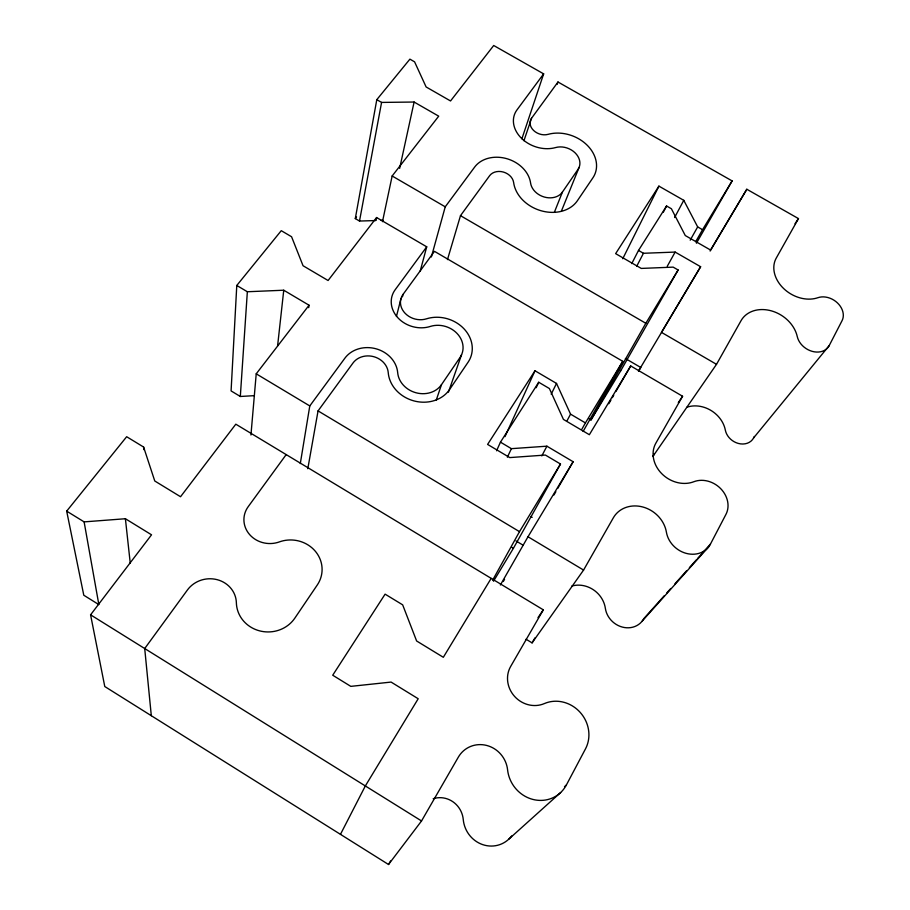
<?xml version="1.0" encoding="UTF-8"?>
<svg xmlns="http://www.w3.org/2000/svg" width="910" height="910" viewBox="0 0 910 910"><rect width="100%" height="100%" fill="white"/><g stroke="black" fill="none" stroke-linecap="round" stroke-linejoin="round"><path stroke-width="1.36" d="M420.158 271.294L426.722 246.815L376.581 217.536L328.089 280.507L303.041 265.731L291.575 236.748L281.258 230.674L236.782 285.467L231.083 390.913L240.32 396.476L254.311 395.657M240.32 396.476L247.349 291.746L236.782 285.467M250.944 435.003L256.222 373.828L309.059 305.225L283.749 290.222L247.349 291.746M277.595 345.902L283.749 290.222M308.706 307.648L309.059 305.225M300.3 463.565L309.787 405.94L344.901 358.165A28.79 25.048 13.9 0 1 376.001 348.78A28.79 25.048 13.9 0 1 397.681 372.645A23.762 20.6 17.4 0 0 415.893 392.733A23.762 20.6 17.4 0 0 441.475 384.668L460.05 357.448A23.467 20.1 18.2 0 0 457.002 333.39A23.467 20.1 18.2 0 0 430.305 326.44A27.846 23.523 16.5 0 1 398.262 318.182A27.846 23.523 16.5 0 1 395.145 289.778L426.722 246.815M307.808 468.718L318.056 410.899L353.012 362.988A19.19 16.698 13.9 0 1 373.783 356.686A19.19 16.698 13.9 0 1 388.24 372.656A33.272 28.847 17.4 0 0 413.754 400.855A33.272 28.847 17.4 0 0 449.608 389.491L468.093 362.191A32.851 28.142 18.2 0 0 463.77 328.567A32.851 28.142 18.2 0 0 426.46 318.83A18.564 15.686 16.5 0 1 405.143 313.324A18.564 15.686 16.5 0 1 403.028 294.419L434.457 251.342L622.759 361.315L583.117 431.454M375.784 220.55L359.507 221.05L355.298 218.582L376.797 99.668L409.909 59.15L414.585 61.834L426.119 86.962L450.541 100.965L493.709 45.5L543.657 73.869L521.896 138.786M359.507 221.05L381.574 102.421L376.797 99.668M376.058 220.106L376.581 217.536M382.484 221.665L392.153 175.994L438.711 116.173L414.107 102.034L381.574 102.421M399.661 168.361L414.107 102.034M396.441 316.452L400.923 298.764M402.413 296.831L403.028 294.419M431.374 256.961L445.24 206.82L474.656 167.076A30.622 24.456 19.2 0 1 506.722 158.658A30.622 24.456 19.2 0 1 530.587 183.012A17.37 13.798 21.1 0 0 544.316 197.038A17.37 13.798 21.1 0 0 562.414 192.078L578.032 169.351A17.165 13.479 21.4 0 0 575.086 152.823A17.165 13.479 21.4 0 0 555.635 147.556A29.723 23.08 20.2 0 1 521.601 138.4A29.723 23.08 20.2 0 1 516.96 109.928L543.657 73.869M447.47 259.612L460.483 215.67L489.625 175.71A13.127 10.476 19.2 0 1 503.401 172.058A13.127 10.476 19.2 0 1 513.638 182.546A34.739 27.596 21.1 0 0 541.143 210.767A34.739 27.596 21.1 0 0 577.406 200.7L592.876 177.859A34.341 26.97 21.4 0 0 586.859 144.906A34.341 26.97 21.4 0 0 548.093 134.35A12.74 9.885 20.2 0 1 533.567 130.426A12.74 9.885 20.2 0 1 531.531 118.266L557.989 82.002L732.118 180.908L696.423 243.209M436.174 400.366L441.475 384.668M523.944 140.731L531.531 118.266M448.425 392.153L461.541 354.786M557.159 84.346L557.989 82.002M554.417 212.167L562.414 192.078M561.447 210.983L579.033 167.565M496.564 450.768L500.466 442.158L538.72 382.257L549.401 388.547L563.426 419.408L589.361 434.718L630.71 365.957L682.58 396.248L655.871 443.136A28.528 24.195 34.1 0 0 661.684 473.598A28.528 24.195 34.1 0 0 693.83 481.731A24.172 20.577 37.1 0 1 720.629 488.579A24.172 20.577 37.1 0 1 725.952 514.377L710.448 544.089L697.413 558.66M504.97 436.663L535 370.768L556.51 383.417L570.559 414.152L585.414 422.911L581.911 429.145M536.161 387.717L538.72 382.257M507.37 457.195L511.409 448.664L546.899 446.184L573.118 461.723L559.696 485.041M551.198 394.223L556.51 383.417M622.759 258.724L658.92 186.129L683.774 200.325L697.674 226.908L702.543 229.695L732.118 180.908M631.767 263.604L638.513 250.432L666.564 205.978L671.409 208.754L685.276 235.542L710.562 250.045L746.814 189.257L798.468 218.593L776.253 258.087A30.496 23.683 31.4 0 0 783.783 288.663A30.496 23.683 31.4 0 0 817.919 297.695A17.677 13.798 33.2 0 1 837.439 302.905A17.677 13.798 33.2 0 1 842.068 320.65L829.237 345.538L753.616 437.903A15.754 13.047 34.9 0 1 738.215 443.409A15.754 13.047 34.9 0 1 725.327 430.089A27.664 23.171 33.6 0 0 686.925 407.214M340.465 834.356L365.331 785.956L418.202 698.743L391.095 682.079L350.805 686.367L332.719 675.22L385.101 594.15L402.664 604.843L416.621 640.981L443.329 657.293L491.173 578.362M663.356 212.178L666.564 205.978M636.636 266.414L643.45 253.276L675.14 252.081L700.62 266.721L638.445 371.166M541.814 455.91L546.899 446.184M753.616 437.903L754.379 436.459M564.496 786.695L566.384 784.977L585.494 748.862A32.18 29.837 51.2 0 0 580.034 712.223A32.18 29.837 51.2 0 0 544.362 703.578A26.242 24.399 43.8 0 1 514.639 696.468A26.242 24.399 43.8 0 1 510.658 666.461L543.315 609.837L235.815 424.185L180.544 496.735L154.768 480.992L143.609 447.049L126.661 436.72L66.68 511.136L83.788 595.231L98.849 604.604L84.118 521.885L66.68 511.136M674.617 217.513L683.774 200.325M567.192 420.465L570.559 414.152M492.583 580.284L519.496 531.656L560.492 464.02L545.386 455.057L509.771 457.593L487.601 444.41L535 370.768M667.235 266.334L675.14 252.081M493.504 581.217L513.422 548.264L560.492 464.02M654.347 453.862L652.902 456.411L716.511 364.33L741.024 320.718A31.429 25.127 32.4 0 1 771.407 310.867A31.429 25.127 32.4 0 1 797.251 336.541A17.893 14.116 33.6 0 0 812.13 351.34A17.893 14.116 33.6 0 0 829.237 345.538M690.189 240.183L697.674 226.908M588.713 418.589L590.999 419.942L645.816 323.277L678.121 269.986L673.161 267.13L641.254 268.427L615.638 253.64L658.92 186.129M590.999 419.942L620.7 370.814L678.121 269.986M526.037 639.218L532.077 642.881L583.572 570.07L613.329 517.824A29.495 25.798 36.4 0 1 642.869 507.007A29.495 25.798 36.4 0 1 666.404 532.179A24.49 21.101 38.2 0 0 686.185 553.36A24.49 21.101 38.2 0 0 710.448 544.089M695.661 241.742L702.543 229.695M500.386 584.993L528.005 536.752L573.118 461.723M532.077 642.881L534.921 637.91M553.962 494.995L555.851 491.707M557.773 488.386L559.058 486.156M84.118 521.885L125.398 518.734L151.538 534.807L90.579 614.819L104.775 686.527L388.524 864.5L421.535 820.957L458.333 757.154A27.357 26.06 57.2 0 1 486.691 745.449A27.357 26.06 57.2 0 1 507.587 769.837A32.737 30.587 55.9 0 0 532.873 799.424A32.737 30.587 55.9 0 0 566.384 784.977M608.836 403.71L610.94 400.093M612.328 397.681L613.749 395.236M615.877 391.55L630.71 365.957M388.524 864.5L390.583 860.951M710.118 251.058L746.814 189.257M700.62 266.721L661.468 332.366L716.511 364.33M638.592 371.189L640.799 367.503L625.386 358.506M503.264 581.524L504.538 579.408M585.414 422.911L622.759 361.315M795.01 223.746L798.468 218.593M678.314 402.573L682.58 396.248M537.992 617.64L543.315 609.837M286.184 454.602L248.202 506.677A25.73 23.592 3.9 0 0 249.715 534.682A25.73 23.592 3.9 0 0 279.325 541.916A31.213 29.154 4.8 0 1 314.86 550.709A31.213 29.154 4.8 0 1 317.317 584.925L294.84 618.129A31.725 29.882 -0.1 0 1 259.589 630.857A31.725 29.882 -0.1 0 1 236.373 602.818A26.89 25.093 -7.6 0 0 217.206 579.681A26.89 25.093 -7.6 0 0 187.426 589.987L144.713 648.534L151.31 715.715M355.298 218.582L356.549 216.967M664.334 595.663L643.848 618.572A21.351 19.053 40.8 0 1 622.338 627.081A21.351 19.053 40.8 0 1 605.355 608.324A25.696 23.25 39.1 0 0 571.844 586.04M666.712 593.002L670.75 588.486M674.867 583.89L686.754 570.593M689.382 567.647L696.503 559.684M642.278 620.995L708.719 546.785M508.872 839.088L560.651 792.53M381.188 220.379L382.996 220.322M638.513 250.432L643.45 253.276M392.153 175.994L445.24 206.82M460.483 215.67L645.816 323.277M619.335 370.017L620.7 370.814M500.466 442.158L511.409 448.664M530.758 516.527L532.179 517.369M256.222 373.828L309.787 405.94M318.056 410.899L519.496 531.656M528.005 536.752L583.572 570.07M515.981 540.938L523.125 545.215M511.773 547.285L513.422 548.264M90.579 614.819L421.535 820.957M125.398 518.734L130.244 563.108M143.609 447.049L143.791 449.631M511.716 835.926A28.278 26.788 65.2 0 1 482.778 844.651A28.278 26.788 65.2 0 1 463.258 819.557A23.649 22.727 70.3 0 0 433.183 798.73"/></g></svg>
